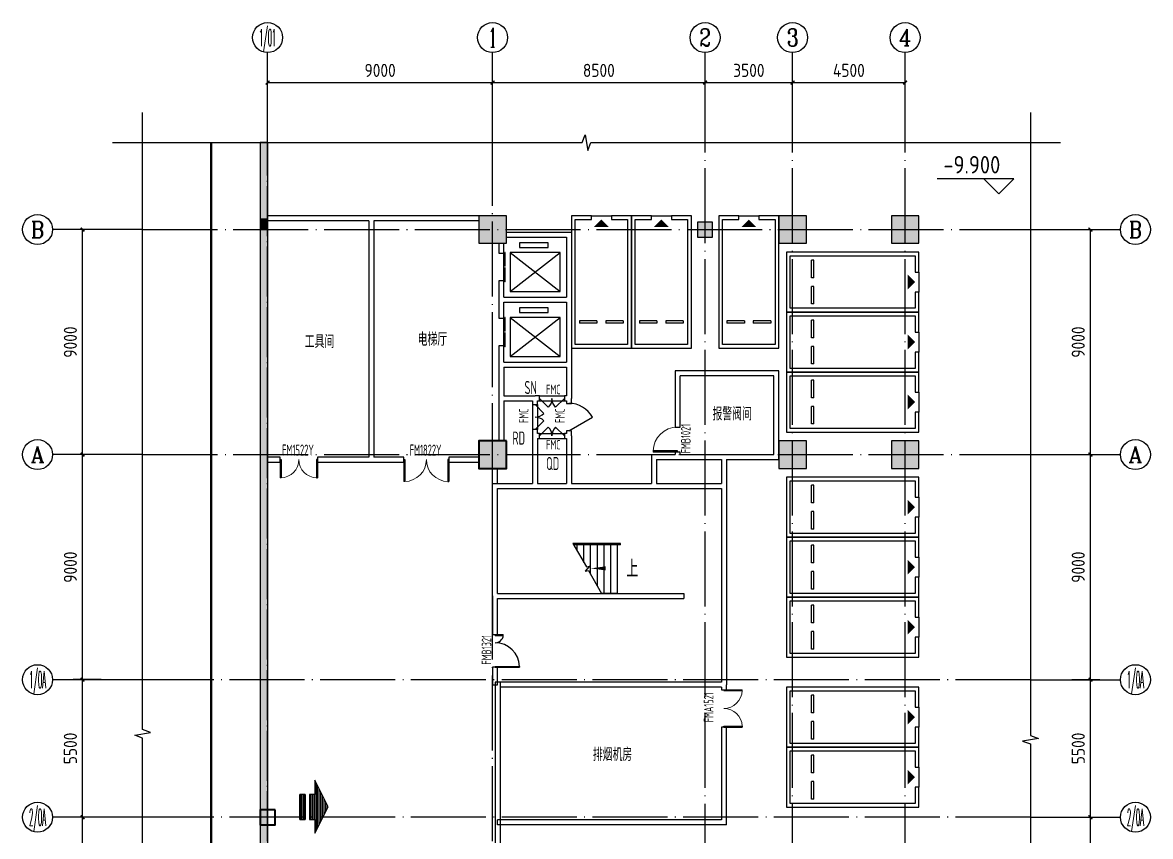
# Model space of a CAD drawing. Extents: x -473190 to 2138458, y -81875 to 2633646.
# Drawn here: x -78022 to -32910, y 224967 to 257513 of the extents above; entities that cross this region are included whole.
import ezdxf
from ezdxf.enums import TextEntityAlignment as Align

# ---------------------------------------------------------------- set-up
doc = ezdxf.new("R2010")
doc.units = 0
doc.header["$LTSCALE"] = 1000
for name, pattern in [('CENTERX2', [4, 2.5, -0.5, 0.5, -0.5]), ('CONTINOUS', [0]), ('DOTE', [2.42, 2, -0.2, 0.02, -0.2]), ('ZW-地下$0$DOTE', [2.42, 2, -0.2, 0.02, -0.2])]:
    doc.linetypes.add(name, pattern=pattern)
for name, color, linetype in [('00-停车位', 67, 'Continuous'), ('00-用地红线', 12, 'CENTERX2'), ('A-ROOM_NAME', 23, 'Continuous'), ('A-STAIR', 3, 'Continuous'), ('A-WALL', 2, 'Continuous'), ('AXIS', 3, 'Continuous'), ('AXIS_TEXT', 7, 'Continuous'), ('COLU-主楼', 1, 'Continuous'), ('COLUMN', 9, 'Continuous'), ('DIM_ELEV', 3, 'Continuous'), ('DIM_SYMB', 3, 'Continuous'), ('DOOR_FIRE', 4, 'Continuous'), ('DOOR_FIRE_TEXT', 7, 'Continuous'), ('DOTE', 1, 'DOTE'), ('EVTR', 2, 'Continuous'), ('PUB_DIM', 3, 'Continuous'), ('PUB_HATCH', 8, 'Continuous'), ('PUB_TEXT', 7, 'Continuous'), ('WALL-C', 2, 'Continuous'), ('WINDOW', 4, 'Continuous'), ('WINDOW_TEXT', 7, 'Continuous')]:
    doc.layers.add(name, color=color, linetype=linetype)
doc.layers.add('HATCH', color=251, linetype='Continuous', lineweight=0)
doc.layers.add('砼柱', color=2, linetype='Continuous', lineweight=35)
doc.styles.add('8B2_02', font='tssdeng.shx', dxfattribs={"width": 0.6, "bigfont": 'TSSDCHN.shx'})
doc.styles.add('_TCH_AXIS', font='COMPLEX', dxfattribs={"bigfont": 'GBCBIG'})
doc.styles.add('_TCH_DIM', font='SIMPLEX', dxfattribs={"bigfont": 'GBCBIG'})
doc.styles.add('_TCH_WINDOW', font='tssdeng.shx', dxfattribs={"width": 0.8, "height": 3.5, "bigfont": 'tssdchn.shx'})
doc.styles.add('COMPLEX', font='COMPLEX.shx', dxfattribs={"width": 0.65})
doc.styles.get("Standard").update_dxf_attribs({"font": 'gbenor.shx', "bigfont": 'gbcbig.shx'})
doc.styles.add('STANDARD_T3', font='gbenor.shx', dxfattribs={"bigfont": 'gbcbig.shx'})
doc.dimstyles.new('STANDARD&&150', dxfattribs={"dimtxt": 525, "dimasz": 150, "dimexe": 375, "dimexo": 450, "dimgap": 225, "dimtad": 1, "dimdec": 0, "dimzin": 0, "dimdsep": 46, "dimtxsty": 'STANDARD_T3', "dimblk": 'ARCHTICK', "dimcen": 0.09, "dimadec": 0, "dimazin": 0, "dimtfac": 1, "dimtdec": 0, "dimtix": 1, "dimtmove": 2, "dimatfit": 3, "dimfxl": 0, "dimtolj": 1, "dimtzin": 0, "dimarcsym": 0})
pattern_1 = [(180, (1311608.96, -1168846.2), (8e-15, -101.6), [])]

# ---------------------------------------------------------------- blocks, each defined once
blk = doc.blocks.new('TH66')
h = blk.add_hatch()
h.set_pattern_fill('ANSI31', color=246, scale=64, angle=135, style=0)
h.set_pattern_definition(pattern_1)
h.paths.add_polyline_path([(1277447, 511619), (1277447, 511948), (1278305, 511948), (1276651, 512782), (1274986, 511948), (1275880, 511948), (1275880, 511619)])
h = blk.add_hatch()
h.set_pattern_fill('ANSI31', color=246, scale=64, angle=135, style=0)
h.set_pattern_definition(pattern_1)
h.paths.add_polyline_path([(1277447, 510999), (1277447, 511335), (1275880, 511335), (1275880, 510999)])
at = {"color": 2}
for p, q in [((1276651, 512782), (1274986, 511948)), ((1278305, 511948), (1276651, 512782)), ((1274986, 511948), (1275880, 511948)), ((1275880, 511948), (1275880, 511619)), ((1277447, 511948), (1278305, 511948)), ((1277447, 511619), (1277447, 511948)), ((1275880, 511619), (1277447, 511619)), ((1275880, 511335), (1277447, 511335)), ((1275880, 511335), (1275880, 510999)), ((1277447, 510999), (1277447, 511335)), ((1275880, 510999), (1277447, 510999))]:
    blk.add_line(p, q, dxfattribs=at)
blk = doc.blocks.new('A$C145B3C7C')
at = {"xscale": 0.6400000000000001, "yscale": 0.6400000000000001, "zscale": 0.6400000000000001, "rotation": 270}
blk.add_blockref('TH66', (-310631, 882248), dxfattribs=at)
blk = doc.blocks.new('车位2400x5300')
at = {"layer": '00-停车位', "color": 251}
for p, q in [((-875, -1000), (-175, -1000)), ((-875, -1100), (-875, -1000)), ((-875, -1100), (-175, -1100)), ((-175, -1100), (-175, -1000)), ((175, -1000), (875, -1000)), ((175, -1100), (175, -1000)), ((175, -1100), (875, -1100)), ((875, -1100), (875, -1000)), ((400, -5300), (-400, -5300))]:
    blk.add_line(p, q, dxfattribs=at)
blk.add_lwpolyline([(400, -5150), (400, -5300), (1200, -5300), (1200, 0), (-1200, 0), (-1200, -5300), (-400, -5300), (-400, -5150), (-1050, -5150), (-1050, -150), (1050, -150), (1050, -5150), (400, -5150)], dxfattribs=at)
blk.add_lwpolyline([(0, -5150, 0, 600, 0), (0, -4850, 600, 600, 0)], format="xyseb", dxfattribs=at)
blk = doc.blocks.new('_AXISO')
blk.add_circle((0, 0), 0.5)
at = {"layer": 'AXIS_TEXT', "style": 'COMPLEX', "width": 1.041667}
blk.add_attdef('A', text='', height=0.56, dxfattribs=at).set_placement((-0.25, -0.28), (0.25, -0.28), align=Align.FIT)
blk = doc.blocks.new('_ArchTick')
at = {"color": 0, "linetype": 'ByBlock', "const_width": 0.4}
blk.add_lwpolyline([(-0.5, -0.5), (0.5, 0.5)], dxfattribs=at)
blk = doc.blocks.new('*D3568')
at = {"layer": 'Defpoints', "color": 0, "transparency": 16777216}
for p in [(-36510, 249236), (-35310, 249236), (-36510, 240236)]:
    blk.add_point(p, dxfattribs=at)
at = {"layer": 'PUB_DIM', "color": 0, "lineweight": -2, "transparency": 16777216}
for p, q in [((-36060, 249236), (-34935, 249236)), ((-35310, 240236), (-35310, 249236)), ((-36060, 240236), (-34935, 240236))]:
    blk.add_line(p, q, dxfattribs=at)
at = {"layer": 'PUB_DIM', "color": 0, "lineweight": -2, "transparency": 16777216, "xscale": 150, "yscale": 150, "zscale": 150}
for p, rotation in [((-35310, 249236), 90), ((-35310, 240236), 270)]:
    blk.add_blockref('_ArchTick', p, dxfattribs=dict(at, rotation=rotation))
at = {"layer": 'PUB_DIM', "color": 0, "transparency": 16777216, "insert": (-35798, 244736), "char_height": 525, "attachment_point": 5, "rotation": 90, "style": 'STANDARD_T3'}
blk.add_mtext('\\A1;9000', dxfattribs=at)
blk = doc.blocks.new('*D3569')
at = {"layer": 'Defpoints', "color": 0, "transparency": 16777216}
for p in [(-36510, 240236), (-35310, 240236), (-36510, 231236)]:
    blk.add_point(p, dxfattribs=at)
at = {"layer": 'PUB_DIM', "color": 0, "lineweight": -2, "transparency": 16777216}
for p, q in [((-36060, 240236), (-34935, 240236)), ((-35310, 231236), (-35310, 240236)), ((-36060, 231236), (-34935, 231236))]:
    blk.add_line(p, q, dxfattribs=at)
at = {"layer": 'PUB_DIM', "color": 0, "lineweight": -2, "transparency": 16777216, "xscale": 150, "yscale": 150, "zscale": 150}
for p, rotation in [((-35310, 240236), 90), ((-35310, 231236), 270)]:
    blk.add_blockref('_ArchTick', p, dxfattribs=dict(at, rotation=rotation))
at = {"layer": 'PUB_DIM', "color": 0, "transparency": 16777216, "insert": (-35798, 235736), "char_height": 525, "attachment_point": 5, "rotation": 90, "style": 'STANDARD_T3'}
blk.add_mtext('\\A1;9000', dxfattribs=at)
blk = doc.blocks.new('*D3570')
at = {"layer": 'Defpoints', "color": 0, "transparency": 16777216}
for p in [(-36510, 231236), (-35310, 231236), (-36510, 225736)]:
    blk.add_point(p, dxfattribs=at)
at = {"layer": 'PUB_DIM', "color": 0, "lineweight": -2, "transparency": 16777216}
for p, q in [((-36060, 231236), (-34935, 231236)), ((-35310, 225736), (-35310, 231236)), ((-36060, 225736), (-34935, 225736))]:
    blk.add_line(p, q, dxfattribs=at)
at = {"layer": 'PUB_DIM', "color": 0, "lineweight": -2, "transparency": 16777216, "xscale": 150, "yscale": 150, "zscale": 150}
for p, rotation in [((-35310, 231236), 90), ((-35310, 225736), 270)]:
    blk.add_blockref('_ArchTick', p, dxfattribs=dict(at, rotation=rotation))
at = {"layer": 'PUB_DIM', "color": 0, "transparency": 16777216, "insert": (-35798, 228486), "char_height": 525, "attachment_point": 5, "rotation": 90, "style": 'STANDARD_T3'}
blk.add_mtext('\\A1;5500', dxfattribs=at)
blk = doc.blocks.new('*D3571')
at = {"layer": 'Defpoints', "color": 0, "transparency": 16777216}
for p in [(-36510, 225736), (-35310, 225736), (-36510, 219136)]:
    blk.add_point(p, dxfattribs=at)
at = {"layer": 'PUB_DIM', "color": 0, "lineweight": -2, "transparency": 16777216}
for p, q in [((-36060, 225736), (-34935, 225736)), ((-35310, 219136), (-35310, 225736)), ((-36060, 219136), (-34935, 219136))]:
    blk.add_line(p, q, dxfattribs=at)
at = {"layer": 'PUB_DIM', "color": 0, "lineweight": -2, "transparency": 16777216, "xscale": 150, "yscale": 150, "zscale": 150}
for p, rotation in [((-35310, 225736), 90), ((-35310, 219136), 270)]:
    blk.add_blockref('_ArchTick', p, dxfattribs=dict(at, rotation=rotation))
at = {"layer": 'PUB_DIM', "color": 0, "transparency": 16777216, "insert": (-35798, 222436), "char_height": 525, "attachment_point": 5, "rotation": 90, "style": 'STANDARD_T3'}
blk.add_mtext('\\A1;6600', dxfattribs=at)
blk = doc.blocks.new('*D3574')
at = {"layer": 'Defpoints', "color": 0, "transparency": 16777216}
for p in [(-59222, 255113), (-68222, 253913), (-59222, 253913)]:
    blk.add_point(p, dxfattribs=at)
at = {"layer": 'PUB_DIM', "color": 0, "lineweight": -2, "transparency": 16777216}
for p, q in [((-68222, 254363), (-68222, 255488)), ((-59222, 254363), (-59222, 255488)), ((-68222, 255113), (-59222, 255113))]:
    blk.add_line(p, q, dxfattribs=at)
at = {"layer": 'PUB_DIM', "color": 0, "lineweight": -2, "transparency": 16777216, "xscale": 150, "yscale": 150, "zscale": 150, "rotation": 180}
blk.add_blockref('_ArchTick', (-68222, 255113), dxfattribs=at)
at = {"layer": 'PUB_DIM', "color": 0, "lineweight": -2, "transparency": 16777216, "xscale": 150, "yscale": 150, "zscale": 150}
blk.add_blockref('_ArchTick', (-59222, 255113), dxfattribs=at)
at = {"layer": 'PUB_DIM', "color": 0, "transparency": 16777216, "insert": (-63722, 255600), "char_height": 525, "attachment_point": 5, "style": 'STANDARD_T3'}
blk.add_mtext('\\A1;9000', dxfattribs=at)
blk = doc.blocks.new('*D3575')
at = {"layer": 'Defpoints', "color": 0, "transparency": 16777216}
for p in [(-50722, 255113), (-59222, 253913), (-50722, 253913)]:
    blk.add_point(p, dxfattribs=at)
at = {"layer": 'PUB_DIM', "color": 0, "lineweight": -2, "transparency": 16777216}
for p, q in [((-59222, 254363), (-59222, 255488)), ((-50722, 254363), (-50722, 255488)), ((-59222, 255113), (-50722, 255113))]:
    blk.add_line(p, q, dxfattribs=at)
at = {"layer": 'PUB_DIM', "color": 0, "lineweight": -2, "transparency": 16777216, "xscale": 150, "yscale": 150, "zscale": 150, "rotation": 180}
blk.add_blockref('_ArchTick', (-59222, 255113), dxfattribs=at)
at = {"layer": 'PUB_DIM', "color": 0, "lineweight": -2, "transparency": 16777216, "xscale": 150, "yscale": 150, "zscale": 150}
blk.add_blockref('_ArchTick', (-50722, 255113), dxfattribs=at)
at = {"layer": 'PUB_DIM', "color": 0, "transparency": 16777216, "insert": (-54972, 255600), "char_height": 525, "attachment_point": 5, "style": 'STANDARD_T3'}
blk.add_mtext('\\A1;8500', dxfattribs=at)
blk = doc.blocks.new('*D3576')
at = {"layer": 'Defpoints', "color": 0, "transparency": 16777216}
for p in [(-47222, 255113), (-50722, 253913), (-47222, 253913)]:
    blk.add_point(p, dxfattribs=at)
at = {"layer": 'PUB_DIM', "color": 0, "lineweight": -2, "transparency": 16777216}
for p, q in [((-50722, 254363), (-50722, 255488)), ((-47222, 254363), (-47222, 255488)), ((-50722, 255113), (-47222, 255113))]:
    blk.add_line(p, q, dxfattribs=at)
at = {"layer": 'PUB_DIM', "color": 0, "lineweight": -2, "transparency": 16777216, "xscale": 150, "yscale": 150, "zscale": 150, "rotation": 180}
blk.add_blockref('_ArchTick', (-50722, 255113), dxfattribs=at)
at = {"layer": 'PUB_DIM', "color": 0, "lineweight": -2, "transparency": 16777216, "xscale": 150, "yscale": 150, "zscale": 150}
blk.add_blockref('_ArchTick', (-47222, 255113), dxfattribs=at)
at = {"layer": 'PUB_DIM', "color": 0, "transparency": 16777216, "insert": (-48972, 255600), "char_height": 525, "attachment_point": 5, "style": 'STANDARD_T3'}
blk.add_mtext('\\A1;3500', dxfattribs=at)
blk = doc.blocks.new('*D3577')
at = {"layer": 'Defpoints', "color": 0, "transparency": 16777216}
for p in [(-42722, 255113), (-47222, 253913), (-42722, 253913)]:
    blk.add_point(p, dxfattribs=at)
at = {"layer": 'PUB_DIM', "color": 0, "lineweight": -2, "transparency": 16777216}
for p, q in [((-47222, 254363), (-47222, 255488)), ((-42722, 254363), (-42722, 255488)), ((-47222, 255113), (-42722, 255113))]:
    blk.add_line(p, q, dxfattribs=at)
at = {"layer": 'PUB_DIM', "color": 0, "lineweight": -2, "transparency": 16777216, "xscale": 150, "yscale": 150, "zscale": 150, "rotation": 180}
blk.add_blockref('_ArchTick', (-47222, 255113), dxfattribs=at)
at = {"layer": 'PUB_DIM', "color": 0, "lineweight": -2, "transparency": 16777216, "xscale": 150, "yscale": 150, "zscale": 150}
blk.add_blockref('_ArchTick', (-42722, 255113), dxfattribs=at)
at = {"layer": 'PUB_DIM', "color": 0, "transparency": 16777216, "insert": (-44972, 255600), "char_height": 525, "attachment_point": 5, "style": 'STANDARD_T3'}
blk.add_mtext('\\A1;4500', dxfattribs=at)
blk = doc.blocks.new('*D3578')
at = {"layer": 'Defpoints', "color": 0, "transparency": 16777216}
for p in [(-75622, 249236), (-74422, 249236), (-74422, 240236)]:
    blk.add_point(p, dxfattribs=at)
at = {"layer": 'PUB_DIM', "color": 0, "lineweight": -2, "transparency": 16777216}
for p, q in [((-74872, 249236), (-75997, 249236)), ((-75622, 240236), (-75622, 249236)), ((-74872, 240236), (-75997, 240236))]:
    blk.add_line(p, q, dxfattribs=at)
at = {"layer": 'PUB_DIM', "color": 0, "lineweight": -2, "transparency": 16777216, "xscale": 150, "yscale": 150, "zscale": 150}
for p, rotation in [((-75622, 249236), 90), ((-75622, 240236), 270)]:
    blk.add_blockref('_ArchTick', p, dxfattribs=dict(at, rotation=rotation))
at = {"layer": 'PUB_DIM', "color": 0, "transparency": 16777216, "insert": (-76110, 244736), "char_height": 525, "attachment_point": 5, "rotation": 90, "style": 'STANDARD_T3'}
blk.add_mtext('\\A1;9000', dxfattribs=at)
blk = doc.blocks.new('*D3579')
at = {"layer": 'Defpoints', "color": 0, "transparency": 16777216}
for p in [(-75622, 240236), (-74422, 240236), (-74422, 231236)]:
    blk.add_point(p, dxfattribs=at)
at = {"layer": 'PUB_DIM', "color": 0, "lineweight": -2, "transparency": 16777216}
for p, q in [((-74872, 240236), (-75997, 240236)), ((-75622, 231236), (-75622, 240236)), ((-74872, 231236), (-75997, 231236))]:
    blk.add_line(p, q, dxfattribs=at)
at = {"layer": 'PUB_DIM', "color": 0, "lineweight": -2, "transparency": 16777216, "xscale": 150, "yscale": 150, "zscale": 150}
for p, rotation in [((-75622, 240236), 90), ((-75622, 231236), 270)]:
    blk.add_blockref('_ArchTick', p, dxfattribs=dict(at, rotation=rotation))
at = {"layer": 'PUB_DIM', "color": 0, "transparency": 16777216, "insert": (-76110, 235736), "char_height": 525, "attachment_point": 5, "rotation": 90, "style": 'STANDARD_T3'}
blk.add_mtext('\\A1;9000', dxfattribs=at)
blk = doc.blocks.new('*D3580')
at = {"layer": 'Defpoints', "color": 0, "transparency": 16777216}
for p in [(-75622, 231236), (-74422, 231236), (-74422, 225736)]:
    blk.add_point(p, dxfattribs=at)
at = {"layer": 'PUB_DIM', "color": 0, "lineweight": -2, "transparency": 16777216}
for p, q in [((-74872, 231236), (-75997, 231236)), ((-75622, 225736), (-75622, 231236)), ((-74872, 225736), (-75997, 225736))]:
    blk.add_line(p, q, dxfattribs=at)
at = {"layer": 'PUB_DIM', "color": 0, "lineweight": -2, "transparency": 16777216, "xscale": 150, "yscale": 150, "zscale": 150}
for p, rotation in [((-75622, 231236), 90), ((-75622, 225736), 270)]:
    blk.add_blockref('_ArchTick', p, dxfattribs=dict(at, rotation=rotation))
at = {"layer": 'PUB_DIM', "color": 0, "transparency": 16777216, "insert": (-76110, 228486), "char_height": 525, "attachment_point": 5, "rotation": 90, "style": 'STANDARD_T3'}
blk.add_mtext('\\A1;5500', dxfattribs=at)
blk = doc.blocks.new('*D3581')
at = {"layer": 'Defpoints', "color": 0, "transparency": 16777216}
for p in [(-75622, 225736), (-74422, 225736), (-74422, 219136)]:
    blk.add_point(p, dxfattribs=at)
at = {"layer": 'PUB_DIM', "color": 0, "lineweight": -2, "transparency": 16777216}
for p, q in [((-74872, 225736), (-75997, 225736)), ((-75622, 219136), (-75622, 225736)), ((-74872, 219136), (-75997, 219136))]:
    blk.add_line(p, q, dxfattribs=at)
at = {"layer": 'PUB_DIM', "color": 0, "lineweight": -2, "transparency": 16777216, "xscale": 150, "yscale": 150, "zscale": 150}
for p, rotation in [((-75622, 225736), 90), ((-75622, 219136), 270)]:
    blk.add_blockref('_ArchTick', p, dxfattribs=dict(at, rotation=rotation))
at = {"layer": 'PUB_DIM', "color": 0, "transparency": 16777216, "insert": (-76110, 222436), "char_height": 525, "attachment_point": 5, "rotation": 90, "style": 'STANDARD_T3'}
blk.add_mtext('\\A1;6600', dxfattribs=at)
blk = doc.blocks.new('$DorLib2D$00000002')
for p, q in [((-0.5, 0), (-0.5, 0.4875)), ((-0.475, 0.4875), (-0.5, 0.4875)), ((-0.475, 0), (-0.475, 0.4875)), ((0.475, 0), (0.475, 0.4875)), ((0.475, 0.4875), (0.5, 0.4875)), ((0.5, 0), (0.5, 0.4875)), ((-0.5, 0), (-0.475, 0)), ((0.5, 0), (0.475, 0))]:
    blk.add_line(p, q)
at = {"lineweight": 13}
for centre, start, end in [((-0.4875, 0), 0, 88.53072), ((0.4875, 0), 91.46928, 180)]:
    blk.add_arc(centre, 0.4875, start, end, dxfattribs=at)
blk = doc.blocks.new('$DorLib2D$00000001')
for p, q in [((0.45, 0.975), (0.5, 0.975)), ((0.45, 0), (0.45, 0.975)), ((0.5, 0), (0.5, 0.975)), ((0.5, 0), (0.45, 0))]:
    blk.add_line(p, q)
at = {"lineweight": 13}
blk.add_arc((0.475, 0), 0.975, 91.4693, 180, dxfattribs=at)
blk = doc.blocks.new('_FZH')
blk.add_lwpolyline([(-0.5, -0.5), (0.5, -0.5), (0.5, 0.5), (-0.5, 0.5)], close=True)
at = {"layer": 'PUB_HATCH'}
blk.add_solid([(-0.5, -0.5), (0.5, -0.5), (-0.5, 0.5), (0.5, 0.5)], dxfattribs=at)
blk = doc.blocks.new('$DORLIB2D$00000127')
at = {"color": 0}
for points in [[(-0.533, 0.795), (-0.533, 0.69)], [(-0.033, 0.795), (-0.533, 0.795)], [(-0.033, 0.69), (-0.533, 0.69)], [(0.5, 0.5), (-0.5, 0.5)], [(-0.033, 0.795), (-0.033, 0.69)], [(0.533, 0.795), (0.033, 0.795)], [(0.033, 0.795), (0.033, 0.69)], [(0.533, 0.69), (0.033, 0.69)], [(0.533, 0.795), (0.533, 0.69)]]:
    blk.add_lwpolyline(points, dxfattribs=at)
blk = doc.blocks.new('$DorLib2D$00000116')
at = {"color": 0}
for p, q in [((-0.5, 0), (-0.146, 0.354)), ((0.5, 0), (0.146, 0.354))]:
    blk.add_line(p, q, dxfattribs=at)
for centre, start, end in [((-0.5, 0), 0, 45), ((0.5, 0), 135, 180)]:
    blk.add_arc(centre, 0.5, start, end, dxfattribs=at)
blk = doc.blocks.new('$DorLib2D$00000228')
at = {"color": 0}
blk.add_line((0.5, 0), (0, 0.866), dxfattribs=at)
blk.add_arc((0.5, 0), 1, 120, 180, dxfattribs=at)
blk = doc.blocks.new('$DorLib2D$00000225')
at = {"color": 0}
for p, q in [((0.475, -0.001), (0.475, 0.752)), ((0.475, 0.752), (0.5, 0.752)), ((0.5, -0.001), (0.5, 0.752)), ((-0.5, 0), (-0.5, 0.252)), ((-0.475, 0.252), (-0.5, 0.252)), ((-0.475, 0), (-0.475, 0.252)), ((-0.475, 0), (-0.5, 0)), ((0.475, -0.001), (0.5, -0.001))]:
    blk.add_line(p, q, dxfattribs=at)
for centre, radius, start, end in [((0.505, -0.002), 0.755, 92.2493, 179.7238), ((-0.501, 0.003), 0.251, 359.7899, 84.0974)]:
    blk.add_arc(centre, radius, start, end, dxfattribs=at)

msp = doc.modelspace()

# ---------------------------------------------------------------- hatches: boundary and pattern name
at = {"layer": 'HATCH'}
msp.add_hatch(color=256, dxfattribs=at).paths.add_polyline_path([(-58672.5, 240785.6), (-59772.5, 240785.6), (-59772.5, 239685.6), (-58672.5, 239685.6)])
at = {"layer": 'PUB_HATCH'}
for points in [[(-68522.5, 252712.8), (-68522.5, 249685.6), (-68222.5, 249685.6), (-68222.5, 252712.8)], [(-68222.5, 249685.6), (-68522.5, 249685.6), (-68522.5, 249235.6), (-68222.5, 249235.6)], [(-68222.5, 249235.6), (-68522.5, 249235.6), (-68522.5, 240235.6), (-68222.5, 240235.6)], [(-68222.5, 240235.6), (-68522.5, 240235.6), (-68522.5, 231235.6), (-68222.5, 231235.6)], [(-68222.5, 231235.6), (-68522.5, 231235.6), (-68522.5, 225735.6), (-68222.5, 225735.6)], [(-68222.5, 225735.6), (-68522.5, 225735.6), (-68522.5, 219135.6), (-68222.5, 219135.6)]]:
    msp.add_hatch(color=256, dxfattribs=at).paths.add_polyline_path(points)

# ---------------------------------------------------------------- linework, layer by layer
at = {"layer": '00-用地红线', "color": 1, "const_width": 100}
msp.add_lwpolyline([(-37707.4, 206643.2), (-44732.8, 206728.3), (-56512.6, 207156.2), (-67112.3, 207798.5), (-70481.2, 211439.9), (-70480.9, 252712.8)], dxfattribs=at)
at = {"layer": 'A-STAIR'}
for p, q in [((-54222.5, 236685.6), (-56014.8, 236685.6)), ((-56014.8, 236685.6), (-55472.4, 235746.1)), ((-54102.5, 236685.6), (-56014.8, 236685.6)), ((-54102.5, 236625.6), (-55980.2, 236625.6)), ((-55842.5, 236387), (-55842.5, 236625.6)), ((-55572.5, 235919.4), (-55572.5, 236625.6)), ((-55302.5, 235451.7), (-55302.5, 236625.6)), ((-55032.5, 234984.1), (-55032.5, 236625.6)), ((-54762.5, 234685.6), (-54762.5, 236625.6)), ((-54492.5, 234685.6), (-54492.5, 236625.6)), ((-54222.5, 234685.6), (-54222.5, 236625.6)), ((-54102.5, 236625.6), (-54102.5, 236685.6)), ((-55342, 235781), (-55514.9, 235575)), ((-55514.9, 235575), (-55392.6, 235607.8)), ((-55472.4, 235746.1), (-55342, 235781)), ((-55392.6, 235607.8), (-54860.1, 234685.6)), ((-54222.5, 234685.6), (-54860.1, 234685.6))]:
    msp.add_line(p, q, dxfattribs=at)
at = {"layer": 'A-WALL'}
for p, q in [((-64072.5, 249785.6), (-68222.5, 249785.6)), ((-64172.5, 249585.6), (-68222.5, 249585.6)), ((-64172.5, 249585.6), (-64172.5, 240135.6)), ((-59772.5, 249785.6), (-64072.5, 249785.6)), ((-59772.5, 249585.6), (-63972.5, 249585.6)), ((-63972.5, 249585.6), (-63972.5, 240135.6)), ((-57622.5, 242385.6), (-57622.5, 242235.6)), ((-57422.5, 242235.6), (-57422.5, 242385.6)), ((-57622.5, 242235.6), (-57422.5, 242235.6)), ((-57422.5, 241235.6), (-57622.5, 241235.6)), ((-57622.5, 241235.6), (-57622.5, 240985.6)), ((-57622.5, 240985.6), (-57622.5, 239085.6)), ((-57422.5, 241085.6), (-57422.5, 241235.6)), ((-57422.5, 240885.6), (-57422.5, 239085.6)), ((-67722.5, 240135.6), (-68222.5, 240135.6)), ((-67722.5, 239935.6), (-67722.5, 240135.6)), ((-64172.5, 240135.6), (-66222.5, 240135.6)), ((-66222.5, 240135.6), (-66222.5, 239935.6)), ((-62772.5, 240135.6), (-63972.5, 240135.6)), ((-62772.5, 239935.6), (-62772.5, 240135.6)), ((-59772.5, 240135.6), (-60972.5, 240135.6)), ((-60972.5, 240135.6), (-60972.5, 239935.6)), ((-68222.5, 239935.6), (-67722.5, 239935.6)), ((-66222.5, 239935.6), (-64072.5, 239935.6)), ((-64072.5, 239935.6), (-62772.5, 239935.6)), ((-60972.5, 239935.6), (-59772.5, 239935.6)), ((-59222.5, 239085.6), (-59222.5, 239685.6)), ((-59022.5, 239085.6), (-59022.5, 239685.6)), ((-50722.5, 231135.6), (-58922.5, 231135.6)), ((-50722.5, 230935.6), (-58922.5, 230935.6))]:
    msp.add_line(p, q, dxfattribs=at)
at = {"layer": 'A-WALL', "linetype": 'CONTINOUS'}
for p, q in [((-58672.5, 249135.6), (-56072.5, 249135.6)), ((-56072.5, 249135.6), (-56072.5, 246435.6)), ((-58972.5, 248685.6), (-58972.5, 248285.6)), ((-58772.5, 248285.6), (-58772.5, 248685.6)), ((-58672.5, 248935.6), (-56272.5, 248935.6)), ((-56272.5, 248935.6), (-56272.5, 246535.6)), ((-58972.5, 248285.6), (-58772.5, 248285.6)), ((-58772.5, 247185.6), (-58972.5, 247185.6)), ((-58972.5, 247185.6), (-58972.5, 246435.6)), ((-58772.5, 246535.6), (-58772.5, 247185.6)), ((-58972.5, 246435.6), (-58972.5, 245685.6)), ((-58772.5, 246535.6), (-56272.5, 246535.6)), ((-58772.5, 246335.6), (-56272.5, 246335.6)), ((-58772.5, 245685.6), (-58772.5, 246335.6)), ((-56272.5, 246335.6), (-56272.5, 243935.6)), ((-56072.5, 246435.6), (-56072.5, 243835.6)), ((-58972.5, 245685.6), (-58772.5, 245685.6)), ((-58772.5, 244585.6), (-58972.5, 244585.6)), ((-58972.5, 244585.6), (-58972.5, 243835.6)), ((-58772.5, 243935.6), (-58772.5, 244585.6)), ((-58972.5, 243835.6), (-58972.5, 242485.6)), ((-58772.5, 243935.6), (-56272.5, 243935.6)), ((-58772.5, 243735.6), (-56272.5, 243735.6)), ((-58772.5, 243735.6), (-58772.5, 242585.6)), ((-56272.5, 243735.6), (-56272.5, 242585.6)), ((-56072.5, 243835.6), (-56072.5, 242485.6)), ((-47772.5, 243585.6), (-51922.5, 243585.6)), ((-51922.5, 243585.6), (-51922.5, 241335.6)), ((-47972.5, 243385.6), (-51722.5, 243385.6)), ((-51722.5, 241335.6), (-51722.5, 243385.6)), ((-47972.5, 240235.6), (-47972.5, 243385.6)), ((-47772.5, 240035.6), (-47772.5, 243585.6)), ((-58972.5, 242485.6), (-58972.5, 240785.6)), ((-58772.5, 242585.6), (-57522.5, 242585.6)), ((-58772.5, 242385.6), (-57622.5, 242385.6)), ((-58772.5, 242385.6), (-58772.5, 240785.6)), ((-57347.5, 242585.6), (-57522.5, 242585.6)), ((-57422.5, 242385.6), (-57347.5, 242385.6)), ((-57347.5, 242385.6), (-57347.5, 242585.6)), ((-56272.5, 242585.6), (-56347.5, 242585.6)), ((-56347.5, 242585.6), (-56347.5, 242385.6)), ((-56347.5, 242385.6), (-56272.5, 242385.6)), ((-56272.5, 242385.6), (-56272.5, 242285.6)), ((-56272.5, 242285.6), (-56072.5, 242285.6)), ((-56072.5, 242285.6), (-56072.5, 242485.6)), ((-57347.5, 241085.6), (-57422.5, 241085.6)), ((-57347.5, 240885.6), (-57347.5, 241085.6)), ((-56272.5, 241085.6), (-56347.5, 241085.6)), ((-56347.5, 241085.6), (-56347.5, 240885.6)), ((-56072.5, 241185.6), (-56272.5, 241185.6)), ((-56272.5, 241185.6), (-56272.5, 241085.6)), ((-56072.5, 240985.6), (-56072.5, 241185.6)), ((-56072.5, 240985.6), (-56072.5, 239085.4)), ((-51922.5, 241335.6), (-51722.5, 241335.6)), ((-57422.5, 240885.6), (-57347.5, 240885.6)), ((-56347.5, 240885.6), (-56272.5, 240885.6)), ((-56272.5, 240885.6), (-56272.5, 239085.6)), ((-52862.5, 240235.6), (-52862.5, 239085.6)), ((-52862.5, 240235.6), (-51922.5, 240235.6)), ((-52662.5, 240035.6), (-52662.5, 239085.6)), ((-52662.5, 240035.6), (-51822.5, 240035.6)), ((-51722.5, 240335.6), (-51922.5, 240335.6)), ((-51922.5, 240335.6), (-51922.5, 240235.6)), ((-51822.5, 240035.6), (-50072.5, 240035.6)), ((-51722.5, 240235.6), (-51722.5, 240335.6)), ((-51722.5, 240235.6), (-49972.5, 240235.6)), ((-50072.5, 240035.6), (-50072.5, 239085.6)), ((-49972.5, 240235.6), (-47972.5, 240235.6)), ((-49872.5, 240035.6), (-49872.5, 238985.6)), ((-49872.5, 240035.6), (-47772.5, 240035.6)), ((-59222.5, 234585.6), (-59222.5, 239085.6)), ((-59222.5, 239085.6), (-57622.5, 239085.6)), ((-59022.5, 234685.6), (-59022.5, 238885.6)), ((-59022.5, 238885.6), (-57522.5, 238885.6)), ((-57522.5, 238885.6), (-56172.5, 238885.6)), ((-57422.5, 239085.6), (-56272.5, 239085.6)), ((-56172.5, 238885.4), (-52762.5, 238885.6)), ((-56072.5, 239085.4), (-52862.5, 239085.6)), ((-52762.5, 238885.6), (-50072.5, 238885.6)), ((-52662.5, 239085.6), (-50072.5, 239085.6)), ((-50072.5, 238885.6), (-50072.5, 231135.6)), ((-49872.5, 238985.6), (-49872.5, 231035.6)), ((-59222.5, 234585.6), (-59222.5, 233035.6)), ((-59022.5, 234685.6), (-51572.5, 234685.6)), ((-51572.5, 234685.6), (-51572.5, 234485.6)), ((-59022.5, 233035.6), (-59022.5, 234485.6)), ((-59022.5, 234485.6), (-51572.5, 234485.6)), ((-59222.5, 233035.6), (-59022.5, 233035.6)), ((-59022.5, 231735.6), (-59222.5, 231735.6)), ((-59222.5, 231735.6), (-59222.5, 231035.6)), ((-59022.5, 231035.6), (-59022.5, 231735.6)), ((-59222.5, 231035.6), (-59022.5, 231035.6)), ((-59122.5, 231135.6), (-59122.5, 225735.6)), ((-58922.5, 231135.6), (-59122.5, 231135.6)), ((-58922.5, 231135.6), (-58922.5, 225735.6)), ((-50072.5, 231135.6), (-50722.5, 231135.6)), ((-50722.5, 230935.6), (-50722.5, 231135.6)), ((-49872.5, 230835.6), (-49872.5, 231035.6)), ((-50072.5, 230935.6), (-50722.5, 230935.6)), ((-50072.5, 230935.6), (-50072.5, 230835.6)), ((-50072.5, 230835.6), (-49872.5, 230835.6)), ((-49872.5, 229335.6), (-50072.5, 229335.6)), ((-50072.5, 229335.6), (-50072.5, 225635.6)), ((-49872.5, 225435.6), (-49872.5, 229335.6)), ((-59122.5, 225735.6), (-59122.5, 219135.6)), ((-50722.5, 225635.6), (-59022.5, 225635.6)), ((-59022.5, 225435.6), (-59022.5, 225635.6)), ((-58922.5, 225735.6), (-58922.5, 219135.6)), ((-50072.5, 225635.6), (-50722.5, 225635.6)), ((-50722.5, 225435.6), (-59022.5, 225435.6)), ((-49872.5, 225435.6), (-50722.5, 225435.6))]:
    msp.add_line(p, q, dxfattribs=at)
at = {"layer": 'AXIS'}
for p, q in [((-68222.5, 252712.8), (-68222.5, 256312.8)), ((-59222.5, 252712.8), (-59222.5, 256312.8)), ((-50722.5, 252712.8), (-50722.5, 256312.8)), ((-47222.5, 252712.8), (-47222.5, 256312.8)), ((-42722.5, 252712.8), (-42722.5, 256312.8)), ((-73222.5, 249235.6), (-76822.5, 249235.6)), ((-37710.3, 249235.6), (-34110.3, 249235.6)), ((-73222.5, 240235.6), (-76822.5, 240235.6)), ((-37710.3, 240235.6), (-34110.3, 240235.6)), ((-73222.5, 231235.6), (-76822.5, 231235.6)), ((-37710.3, 231235.6), (-34110.3, 231235.6)), ((-73222.5, 225735.6), (-76822.5, 225735.6)), ((-37710.3, 225735.6), (-34110.3, 225735.6))]:
    msp.add_line(p, q, dxfattribs=at)
at = {"layer": 'COLU-主楼', "lineweight": 35}
msp.add_lwpolyline([(-58672.5, 240785.6), (-59772.5, 240785.6), (-59772.5, 239685.6), (-58672.5, 239685.6)], close=True, dxfattribs=at)
at = {"layer": 'DIM_ELEV'}
for p, q in [((-38371.8, 251267.4), (-41440.7, 251267.4)), ((-38971.8, 250667.4), (-39571.8, 251267.4)), ((-38971.8, 250667.4), (-38371.8, 251267.4))]:
    msp.add_line(p, q, dxfattribs=at)
at = {"layer": 'DIM_SYMB'}
for points in [[(-73222.5, 204225.7), (-73222.5, 228900.5), (-73537.5, 229015.1), (-72907.5, 229126.2), (-73222.5, 229238), (-73222.5, 253912.8)], [(-37707.4, 253912.8), (-37707.4, 229002.9), (-37392.4, 228888.3), (-38022.4, 228777.2), (-37707.4, 228665.4), (-37707.4, 203755.5)], [(-74422.5, 252712.8), (-55633.7, 252712.8), (-55519.1, 253027.8), (-55408, 252397.8), (-55296.2, 252712.8), (-36507.4, 252712.8)]]:
    msp.add_lwpolyline(points, dxfattribs=at)
msp.add_lwpolyline([(-54087.5, 235685.6, 0, 0, 0), (-55302.5, 235685.6, 0, 160, 0), (-54702.5, 235685.6, 0, 0, 0)], format="xyseb", dxfattribs=at)
at = {"layer": 'DOOR_FIRE'}
for p, q in [((-57347.5, 242585.6), (-56347.5, 242585.6)), ((-57347.5, 242385.6), (-56347.5, 242385.6)), ((-57622.5, 242235.6), (-57622.5, 241235.6)), ((-57422.5, 242235.6), (-57422.5, 241235.6)), ((-57347.5, 241085.6), (-56347.5, 241085.6)), ((-57347.5, 240885.6), (-56347.5, 240885.6))]:
    msp.add_line(p, q, dxfattribs=at)
at = {"layer": 'DOTE', "linetype": 'ZW-地下$0$DOTE'}
msp.add_line((-68222.5, 202996), (-68222.5, 252712.8), dxfattribs=at)
at = {"layer": 'DOTE', "color": 16, "linetype": 'DOTE', "ltscale": 1.5}
for p, q in [((-59222.5, 202996), (-59222.5, 252712.8)), ((-50722.5, 205125.7), (-50722.5, 252712.8)), ((-47222.5, 205125.7), (-47222.5, 252712.8)), ((-42722.5, 205125.7), (-42722.5, 252712.8)), ((-73222.5, 249235.6), (-37707.4, 249235.6)), ((-73222.5, 240235.6), (-37707.4, 240235.6)), ((-37707.4, 231235.6), (-73222.5, 231235.6)), ((-37707.4, 225735.6), (-73222.5, 225735.6))]:
    msp.add_line(p, q, dxfattribs=at)
at = {"layer": 'EVTR'}
for p, q in [((-58142.5, 248710.6), (-58142.5, 248515.6)), ((-57002.5, 248710.6), (-58142.5, 248710.6)), ((-57002.5, 248515.6), (-57002.5, 248710.6)), ((-58522.5, 248320.6), (-58522.5, 246760.6)), ((-56522.5, 248320.6), (-58522.5, 248320.6)), ((-58522.5, 248320.6), (-56522.5, 246760.6)), ((-58522.5, 246760.6), (-56522.5, 248320.6)), ((-58142.5, 248515.6), (-57002.5, 248515.6)), ((-56522.5, 246760.6), (-56522.5, 248320.6)), ((-58522.5, 246760.6), (-56522.5, 246760.6)), ((-58142.5, 246110.6), (-58142.5, 245915.6)), ((-57002.5, 246110.6), (-58142.5, 246110.6)), ((-58142.5, 245915.6), (-57002.5, 245915.6)), ((-57002.5, 245915.6), (-57002.5, 246110.6)), ((-58522.5, 245720.6), (-58522.5, 244160.6)), ((-56522.5, 245720.6), (-58522.5, 245720.6)), ((-58522.5, 245720.6), (-56522.5, 244160.6)), ((-58522.5, 244160.6), (-56522.5, 245720.6)), ((-56522.5, 244160.6), (-56522.5, 245720.6)), ((-58522.5, 244160.6), (-56522.5, 244160.6))]:
    msp.add_line(p, q, dxfattribs=at)
at = {"layer": 'WALL-C'}
for p, q in [((-68522.5, 252712.8), (-68522.5, 249685.6)), ((-68222.5, 252712.8), (-68522.5, 252712.8)), ((-68222.5, 252712.8), (-68222.5, 249685.6)), ((-68522.5, 249685.6), (-68522.5, 249235.6)), ((-68222.5, 249685.6), (-68222.5, 249235.6)), ((-68522.5, 249235.6), (-68522.5, 240235.6)), ((-68222.5, 249235.6), (-68222.5, 240235.6)), ((-68522.5, 240235.6), (-68522.5, 231235.6)), ((-68222.5, 240235.6), (-68222.5, 231235.6)), ((-68522.5, 231235.6), (-68522.5, 225735.6)), ((-68222.5, 231235.6), (-68222.5, 225735.6)), ((-68522.5, 225735.6), (-68522.5, 219135.6)), ((-68222.5, 225735.6), (-68222.5, 219135.6))]:
    msp.add_line(p, q, dxfattribs=at)
at = {"layer": '砼柱', "lineweight": 35}
msp.add_lwpolyline([(-67922.5, 226035.6), (-68522.5, 226035.6), (-68522.5, 225435.6), (-67922.5, 225435.6)], close=True, dxfattribs=at)

# ---------------------------------------------------------------- block references
msp.add_blockref('A$C145B3C7C', (-83346.8, 160964.8))
at = {"layer": '00-停车位'}
for p, rotation in [((-54872.5, 244485.6), 179.9999999865944), ((-52472.5, 244485.6), 179.9999999865944), ((-48972.5, 244485.6), 179.9999999865944), ((-47472.5, 247135.6), 89.99999998659437), ((-47472.5, 244735.6), 89.99999998659437), ((-47472.5, 242335.6), 89.99999998659437), ((-47472.5, 238135.6), 89.99999998659437), ((-47472.5, 235735.6), 89.99999998659437), ((-47472.5, 233335.6), 89.99999998659437), ((-47472.5, 229735.6), 89.99999998659437), ((-47472.5, 227335.6), 89.99999998659437)]:
    msp.add_blockref('车位2400x5300', p, dxfattribs=dict(at, rotation=rotation))
at = {"layer": 'AXIS'}
ref = msp.add_blockref('_AXISO', (-68222.5, 256912.8), dxfattribs=dict(at, xscale=1200, yscale=1200, zscale=1200))
ref.add_attrib('A', '1/01', dxfattribs={"layer": 'AXIS_TEXT', "height": 678.82, "style": '_TCH_AXIS', "width": 0.318182}).set_placement((-68561.9, 256573.4), (-67883.1, 256573.4), align=Align.FIT)
ref = msp.add_blockref('_AXISO', (-59222.5, 256912.8), dxfattribs=dict(at, xscale=1200, yscale=1200, zscale=1200))
ref.add_attrib('A', '1', dxfattribs={"layer": 'AXIS_TEXT', "height": 772.1, "style": '_TCH_AXIS'}).set_placement((-59387.9, 256526.7), (-59057, 256526.7), align=Align.FIT)
ref = msp.add_blockref('_AXISO', (-50722.5, 256912.8), dxfattribs=dict(at, xscale=1200, yscale=1200, zscale=1200))
ref.add_attrib('A', '2', dxfattribs={"layer": 'AXIS_TEXT', "height": 698.9, "style": '_TCH_AXIS'}).set_placement((-50955.5, 256563.3), (-50489.5, 256563.3), align=Align.FIT)
ref = msp.add_blockref('_AXISO', (-47222.5, 256912.8), dxfattribs=dict(at, xscale=1200, yscale=1200, zscale=1200))
ref.add_attrib('A', '3', dxfattribs={"layer": 'AXIS_TEXT', "height": 698.9, "style": '_TCH_AXIS'}).set_placement((-47455.5, 256563.3), (-46989.5, 256563.3), align=Align.FIT)
ref = msp.add_blockref('_AXISO', (-42722.5, 256912.8), dxfattribs=dict(at, xscale=1200, yscale=1200, zscale=1200))
ref.add_attrib('A', '4', dxfattribs={"layer": 'AXIS_TEXT', "height": 668.2, "style": '_TCH_AXIS'}).set_placement((-42977, 256578.7), (-42467.9, 256578.7), align=Align.FIT)
ref = msp.add_blockref('_AXISO', (-77422.5, 249235.6), dxfattribs=dict(at, xscale=1200, yscale=1200, zscale=1200))
ref.add_attrib('A', 'B', dxfattribs={"layer": 'AXIS_TEXT', "height": 652.9, "style": '_TCH_AXIS'}).set_placement((-77686.7, 248909.1), (-77158.2, 248909.1), align=Align.FIT)
ref = msp.add_blockref('_AXISO', (-33510.3, 249235.6), dxfattribs=dict(at, xscale=1200, yscale=1200, zscale=1200))
ref.add_attrib('A', 'B', dxfattribs={"layer": 'AXIS_TEXT', "height": 652.9, "style": '_TCH_AXIS'}).set_placement((-33774.6, 248909.1), (-33246.1, 248909.1), align=Align.FIT)
ref = msp.add_blockref('_AXISO', (-77422.5, 240235.6), dxfattribs=dict(at, xscale=1200, yscale=1200, zscale=1200))
ref.add_attrib('A', 'A', dxfattribs={"layer": 'AXIS_TEXT', "height": 637.8, "style": '_TCH_AXIS'}).set_placement((-77695.8, 239916.7), (-77149.1, 239916.7), align=Align.FIT)
ref = msp.add_blockref('_AXISO', (-33510.3, 240235.6), dxfattribs=dict(at, xscale=1200, yscale=1200, zscale=1200))
ref.add_attrib('A', 'A', dxfattribs={"layer": 'AXIS_TEXT', "height": 637.8, "style": '_TCH_AXIS'}).set_placement((-33783.7, 239916.7), (-33237, 239916.7), align=Align.FIT)
ref = msp.add_blockref('_AXISO', (-77422.5, 231235.6), dxfattribs=dict(at, xscale=1200, yscale=1200, zscale=1200))
ref.add_attrib('A', '1/0A', dxfattribs={"layer": 'AXIS_TEXT', "height": 678.82, "style": '_TCH_AXIS', "width": 0.28}).set_placement((-77761.9, 230896.2), (-77083.1, 230896.2), align=Align.FIT)
ref = msp.add_blockref('_AXISO', (-33510.3, 231235.6), dxfattribs=dict(at, xscale=1200, yscale=1200, zscale=1200))
ref.add_attrib('A', '1/0A', dxfattribs={"layer": 'AXIS_TEXT', "height": 678.82, "style": '_TCH_AXIS', "width": 0.28}).set_placement((-33849.7, 230896.2), (-33170.9, 230896.2), align=Align.FIT)
ref = msp.add_blockref('_AXISO', (-77422.5, 225735.6), dxfattribs=dict(at, xscale=1200, yscale=1200, zscale=1200))
ref.add_attrib('A', '2/0A', dxfattribs={"layer": 'AXIS_TEXT', "height": 678.82, "style": '_TCH_AXIS', "width": 0.2625}).set_placement((-77761.9, 225396.2), (-77083.1, 225396.2), align=Align.FIT)
ref = msp.add_blockref('_AXISO', (-33510.3, 225735.6), dxfattribs=dict(at, xscale=1200, yscale=1200, zscale=1200))
ref.add_attrib('A', '2/0A', dxfattribs={"layer": 'AXIS_TEXT', "height": 678.82, "style": '_TCH_AXIS', "width": 0.2625}).set_placement((-33849.7, 225396.2), (-33170.9, 225396.2), align=Align.FIT)
at = {"layer": 'COLUMN', "xscale": 1100, "yscale": 1100, "zscale": 1100}
for p in [(-59222.5, 249235.6), (-47222.5, 249235.6), (-42722.5, 249235.6), (-59222.5, 240235.6), (-47222.5, 240235.6), (-42722.5, 240235.6)]:
    msp.add_blockref('_FZH', p, dxfattribs=at)
at = {"layer": 'COLUMN', "linetype": 'Continuous', "xscale": 600, "yscale": 600, "zscale": 600}
msp.add_blockref('_FZH', (-50722.5, 249235.6), dxfattribs=at)
at = {"layer": 'DOOR_FIRE'}
ref = msp.add_blockref('$DorLib2D$00000116', (-56847.5, 242485.6), dxfattribs=dict(at, xscale=1000, yscale=-1000, zscale=200, rotation=359.9999999961659))
ref.add_attrib('A', 'FMC', (-57084.2, 242649.2), dxfattribs={"layer": 'WINDOW_TEXT', "height": 382.5, "style": '_TCH_WINDOW', "width": 0.564706})
ref = msp.add_blockref('$DorLib2D$00000228', (-56172.5, 241735.6), dxfattribs=dict(at, xscale=1100, yscale=1100, zscale=200, rotation=270))
ref.add_attrib('A', 'FMC', (-56336.1, 241498.8), dxfattribs={"layer": 'WINDOW_TEXT', "height": 382.5, "rotation": 90, "style": '_TCH_WINDOW', "width": 0.564706})
ref = msp.add_blockref('$DorLib2D$00000116', (-57522.5, 241735.6), dxfattribs=dict(at, xscale=1000, yscale=1000, zscale=200, rotation=269.999999996158))
ref.add_attrib('A', 'FMC', (-57786.1, 241498.8), dxfattribs={"layer": 'WINDOW_TEXT', "height": 382.5, "rotation": 90, "style": '_TCH_WINDOW', "width": 0.564706})
ref = msp.add_blockref('$DorLib2D$00000116', (-56847.5, 240985.6), dxfattribs=dict(at, xscale=1000, yscale=1000, zscale=200, rotation=359.9999999963438))
ref.add_attrib('A', 'FMC', (-57084.2, 240439.4), dxfattribs={"layer": 'WINDOW_TEXT', "height": 382.5, "style": '_TCH_WINDOW', "width": 0.564706})
ref = msp.add_blockref('$DorLib2D$00000001', (-51822.5, 240835.6), dxfattribs=dict(at, xscale=1000, yscale=-1000, zscale=200, rotation=270.0000000018478))
ref.add_attrib('A', 'FMB1021', (-51305.7, 240287.3), dxfattribs={"layer": 'WINDOW_TEXT', "height": 382.5, "rotation": 90, "style": '_TCH_WINDOW', "width": 0.564706})
ref = msp.add_blockref('$DorLib2D$00000002', (-66972.5, 240035.6), dxfattribs=dict(at, xscale=1500, yscale=1500, zscale=200, rotation=179.9999999959385))
ref.add_attrib('A', 'FM1522Y', (-67641.2, 240192.3), dxfattribs={"layer": 'DOOR_FIRE_TEXT', "height": 446.25, "rotation": 360, "style": '_TCH_WINDOW', "width": 0.564706})
ref = msp.add_blockref('$DorLib2D$00000002', (-61872.5, 240035.6), dxfattribs=dict(at, xscale=1800, yscale=1800, zscale=200, rotation=179.9999999959411))
ref.add_attrib('A', 'FM1822Y', (-62541.2, 240192.3), dxfattribs={"layer": 'DOOR_FIRE_TEXT', "height": 446.25, "rotation": 360, "style": '_TCH_WINDOW', "width": 0.564706})
ref = msp.add_blockref('$DorLib2D$00000225', (-59122.5, 232385.6), dxfattribs=dict(at, xscale=1300, yscale=1300, zscale=200, rotation=270.0000000004885))
ref.add_attrib('A', 'FMB1321', (-59276.5, 231837.3), dxfattribs={"layer": 'WINDOW_TEXT', "height": 382.5, "rotation": 90, "style": '_TCH_WINDOW', "width": 0.564706})
ref = msp.add_blockref('$DorLib2D$00000002', (-49972.5, 230085.6), dxfattribs=dict(at, xscale=-1500, yscale=1500, zscale=200, rotation=270.000000000553))
ref.add_attrib('A', 'FMA1521', (-50391, 229533.1), dxfattribs={"layer": 'WINDOW_TEXT', "height": 382.5, "rotation": 90, "style": '_TCH_WINDOW', "width": 0.564706})
at = {"layer": 'WINDOW', "xscale": 1100, "yscale": 200, "zscale": 1100, "rotation": 270}
for p in [(-58872.5, 247735.6), (-58872.5, 245135.6)]:
    msp.add_blockref('$DORLIB2D$00000127', p, dxfattribs=at)

# ---------------------------------------------------------------- texts
at = {"layer": 'A-ROOM_NAME', "style": '8B2_02', "width": 0.6}
for s, p in [('工具间', (-66733.9, 244493.9)), ('电梯厅', (-62219.1, 244584.5)), ('SN', (-57945.6, 242655.2)), ('报警阀间', (-50427.1, 241601.1)), ('RD', (-58430.2, 240634.7)), ('QD', (-57080.7, 239617.1)), ('排烟机房', (-55212.1, 227981.9))]:
    msp.add_text(s, height=525, dxfattribs=at).set_placement(p)
at = {"layer": 'PUB_TEXT'}
msp.add_text('-9.900', height=700, dxfattribs=at).set_placement((-41193.8, 251477.4))
at = {"layer": 'PUB_TEXT', "style": '_TCH_DIM'}
msp.add_text('上', height=675.2, dxfattribs=at).set_placement((-53877.5, 235335.6))

# ---------------------------------------------------------------- dimensions: what is measured, and where the dimension line sits
at = {"layer": 'PUB_DIM'}
for p1, p2, distance, picture, middle in [((-68222.5, 253912.8), (-59222.5, 253912.8), 1200, '*D3574', (-63722.5, 255600.3)), ((-59222.5, 253912.8), (-50722.5, 253912.8), 1200, '*D3575', (-54972.5, 255600.3)), ((-50722.5, 253912.8), (-47222.5, 253912.8), 1200, '*D3576', (-48972.5, 255600.3)), ((-47222.5, 253912.8), (-42722.5, 253912.8), 1200, '*D3577', (-44972.5, 255600.3)), ((-74422.5, 240235.6), (-74422.5, 249235.6), 1200, '*D3578', (-76110, 244735.6)), ((-36510.3, 240235.6), (-36510.3, 249235.6), -1200, '*D3568', (-35797.8, 244735.6)), ((-74422.5, 231235.6), (-74422.5, 240235.6), 1200, '*D3579', (-76110, 235735.6)), ((-36510.3, 231235.6), (-36510.3, 240235.6), -1200, '*D3569', (-35797.8, 235735.6)), ((-74422.5, 225735.6), (-74422.5, 231235.6), 1200, '*D3580', (-76110, 228485.6)), ((-36510.3, 225735.6), (-36510.3, 231235.6), -1200, '*D3570', (-35797.8, 228485.6)), ((-74422.5, 219135.6), (-74422.5, 225735.6), 1200, '*D3581', (-76110, 222435.6)), ((-36510.3, 219135.6), (-36510.3, 225735.6), -1200, '*D3571', (-35797.8, 222435.6))]:
    dim = msp.add_aligned_dim(p1=p1, p2=p2, distance=distance, dimstyle='STANDARD&&150', dxfattribs=at)
    dim.commit()
    dim.dimension.update_dxf_attribs({"geometry": picture, "text_midpoint": middle})

doc.saveas('drawing.dxf')
